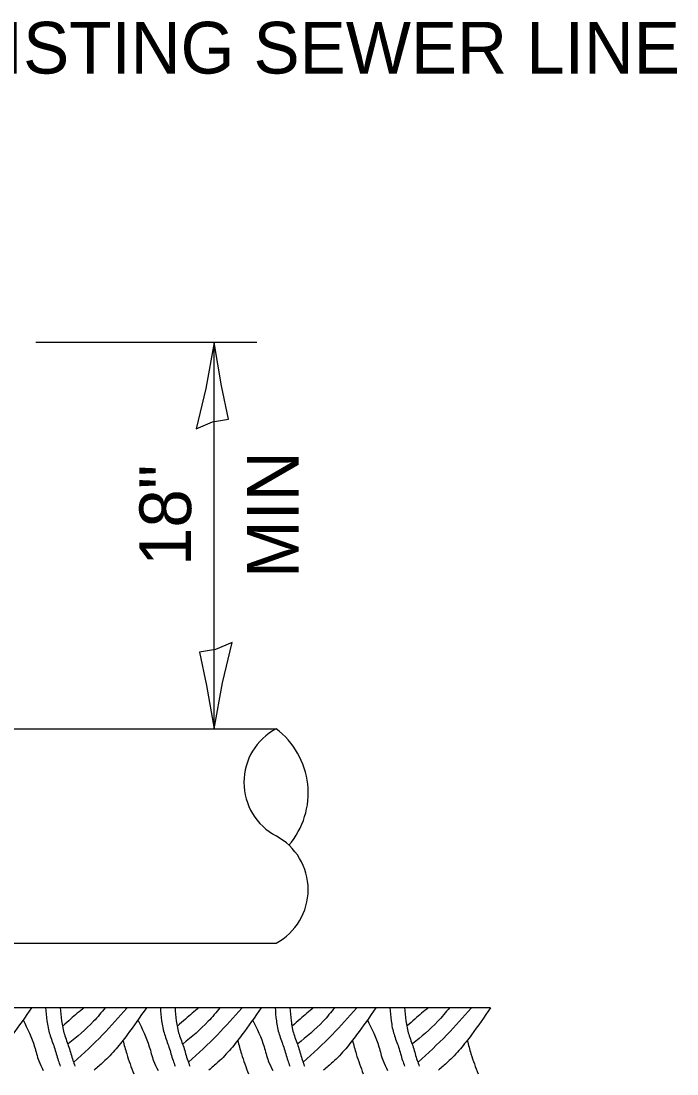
# Model space of a CAD drawing. Extents: x 2133490 to 2172050, y 2138301 to 2145980.
# Drawn here: x 2145248 to 2145324.1, y 2138653.4 to 2138775.6 of the extents above; entities that cross this region are included whole.
import ezdxf

# ---------------------------------------------------------------- set-up
doc = ezdxf.new("R2010")
doc.units = 0
for name, color, linetype in [('Design_PR_Roadway Dimensions', 7, 'Continuous'), ('Design_PR_Roadway Notes', 7, 'Continuous'), ('Level 23', 7, 'Continuous'), ('Utilities_PR_Underground Water', 7, 'Continuous'), ('XSC_Exist Ground', 7, 'Continuous')]:
    doc.layers.add(name, color=color, linetype=linetype)

msp = doc.modelspace()

# ---------------------------------------------------------------- linework, layer by layer
at = {"layer": 'Design_PR_Roadway Dimensions'}
for p, q in [((2145275.38, 2138738.25), (2145249.73, 2138738.25)), ((2145270.4, 2138693.45), (2145270.4, 2138738.25))]:
    msp.add_line(p, q, dxfattribs=at)
at = {"layer": 'Level 23'}
for points in [[(2145268.31, 2138728.26), (2145270.23, 2138729.07), (2145272.07, 2138729.38), (2145271.27, 2138733.25), (2145270.4, 2138738.25), (2145269.43, 2138732.92)], [(2145272.49, 2138703.45), (2145270.57, 2138702.64), (2145268.73, 2138702.32), (2145269.53, 2138698.45), (2145270.4, 2138693.45), (2145271.37, 2138698.79)]]:
    msp.add_lwpolyline(points, close=True, dxfattribs=at)
at = {"layer": 'Utilities_PR_Underground Water'}
for p, q in [((2145037.66, 2138693.45), (2145277.6, 2138693.45)), ((2145037.66, 2138668.56), (2145277.6, 2138668.56))]:
    msp.add_line(p, q, dxfattribs=at)
for centre, radius, start, end in [((2145280.92, 2138687.23), 7.05, 118.0725, 241.9275), ((2145272, 2138685.99), 9.33, 319.5585, 53.1301), ((2145274.28, 2138674.79), 7.05, 298.0725, 61.9275)]:
    msp.add_arc(centre, radius, start, end, dxfattribs=at)
at = {"layer": 'XSC_Exist Ground'}
msp.add_line((2145012.77, 2138661.1), (2145302.49, 2138661.1), dxfattribs=at)
msp.add_line((2145012.77, 2138661.1), (2145302.49, 2138661.1), dxfattribs=at)
msp.add_lwpolyline([(2145012.77, 2138661.1), (2145302.49, 2138661.1)], dxfattribs=at)
for points in [[(2145249.22, 2138661.08), (2145246.98, 2138657.93), (2145245.71, 2138656.33), (2145244.22, 2138654.76), (2145243.16, 2138653.85)], [(2145250.85, 2138661.1), (2145251, 2138659.56), (2145251.33, 2138658), (2145251.85, 2138656.5), (2145252.32, 2138654.96), (2145252.55, 2138654.32)], [(2145252.55, 2138661.1), (2145252.7, 2138659.56), (2145253.03, 2138658), (2145253.55, 2138656.5), (2145254.02, 2138654.96), (2145254.26, 2138654.32)], [(2145255.32, 2138661.1), (2145253.75, 2138659.77), (2145252.87, 2138658.97)], [(2145257.77, 2138661.08), (2145256.41, 2138659.51), (2145253.48, 2138656.88)], [(2145260.29, 2138661.05), (2145257.47, 2138657.94), (2145254.12, 2138654.78)], [(2145262.55, 2138661.08), (2145260.31, 2138657.93), (2145259.04, 2138656.33), (2145257.54, 2138654.76), (2145256.48, 2138653.85)], [(2145264.17, 2138661.1), (2145264.32, 2138659.56), (2145264.65, 2138658), (2145265.17, 2138656.5), (2145265.64, 2138654.96), (2145265.88, 2138654.32)], [(2145265.88, 2138661.1), (2145266.02, 2138659.56), (2145266.35, 2138658), (2145266.88, 2138656.5), (2145267.34, 2138654.96), (2145267.58, 2138654.32)], [(2145268.64, 2138661.1), (2145267.07, 2138659.77), (2145266.19, 2138658.97)], [(2145271.09, 2138661.08), (2145269.73, 2138659.51), (2145266.8, 2138656.88)], [(2145273.61, 2138661.05), (2145270.79, 2138657.94), (2145267.44, 2138654.78)], [(2145275.87, 2138661.08), (2145273.63, 2138657.93), (2145272.36, 2138656.33), (2145270.86, 2138654.76), (2145269.8, 2138653.85)], [(2145277.49, 2138661.1), (2145277.64, 2138659.56), (2145277.97, 2138658), (2145278.49, 2138656.5), (2145278.96, 2138654.96), (2145279.2, 2138654.32)], [(2145279.2, 2138661.1), (2145279.35, 2138659.56), (2145279.67, 2138658), (2145280.2, 2138656.5), (2145280.66, 2138654.96), (2145280.9, 2138654.32)], [(2145281.96, 2138661.1), (2145280.39, 2138659.77), (2145279.51, 2138658.97)], [(2145284.41, 2138661.08), (2145283.05, 2138659.51), (2145280.12, 2138656.88)], [(2145286.93, 2138661.05), (2145284.11, 2138657.94), (2145280.76, 2138654.78)], [(2145289.19, 2138661.08), (2145286.95, 2138657.93), (2145285.68, 2138656.33), (2145284.18, 2138654.76), (2145283.12, 2138653.85)], [(2145290.82, 2138661.1), (2145290.96, 2138659.56), (2145291.29, 2138658), (2145291.82, 2138656.5), (2145292.28, 2138654.96), (2145292.52, 2138654.32)], [(2145292.52, 2138661.1), (2145292.67, 2138659.56), (2145293, 2138658), (2145293.52, 2138656.5), (2145293.98, 2138654.96), (2145294.22, 2138654.32)], [(2145295.28, 2138661.1), (2145293.71, 2138659.77), (2145292.83, 2138658.97)], [(2145297.73, 2138661.08), (2145296.37, 2138659.51), (2145293.44, 2138656.88)], [(2145300.25, 2138661.05), (2145297.43, 2138657.94), (2145294.09, 2138654.78)], [(2145302.51, 2138661.08), (2145300.27, 2138657.93), (2145299, 2138656.33), (2145297.51, 2138654.76), (2145296.45, 2138653.85)], [(2145248.24, 2138659.69), (2145249.57, 2138656.56), (2145250.06, 2138654.93), (2145250.58, 2138653.82)], [(2145261.56, 2138659.69), (2145262.89, 2138656.56), (2145263.38, 2138654.93), (2145263.9, 2138653.82)], [(2145274.88, 2138659.69), (2145276.21, 2138656.56), (2145276.7, 2138654.93), (2145277.23, 2138653.82)], [(2145288.2, 2138659.69), (2145289.53, 2138656.56), (2145290.02, 2138654.93), (2145290.55, 2138653.82)], [(2145259.83, 2138657.29), (2145260.26, 2138655.73), (2145261.08, 2138653.4)], [(2145273.15, 2138657.29), (2145273.58, 2138655.73), (2145274.4, 2138653.4)], [(2145286.47, 2138657.29), (2145286.9, 2138655.73), (2145287.72, 2138653.4)], [(2145299.79, 2138657.29), (2145300.22, 2138655.73), (2145301.05, 2138653.4)]]:
    msp.add_spline(points, degree=3, dxfattribs=at)

# ---------------------------------------------------------------- texts
at = {"layer": 'Design_PR_Roadway Notes'}
msp.add_text(' EXISTING SEWER LINE', height=6, dxfattribs=at).set_placement((2145233.08, 2138769.46))
at = {"layer": 'Level 23'}
for s, p in [('MIN', (2145280.24, 2138710.93)), ('18"', (2145267.74, 2138712.32))]:
    msp.add_text(s, height=6, rotation=90, dxfattribs=at).set_placement(p)

doc.saveas('drawing.dxf')
